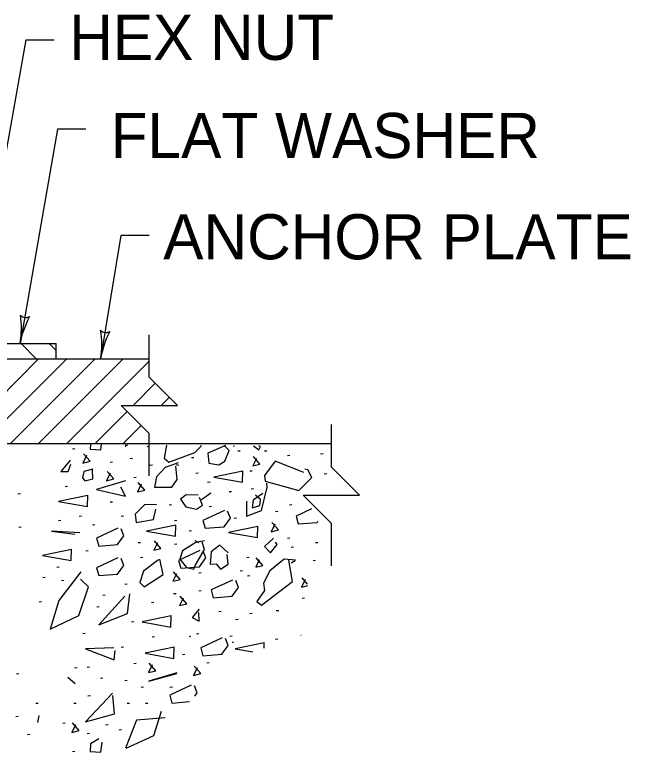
# Model space of a CAD drawing. Extents: x 1007 to 1035.5, y 1000.5 to 1021.5.
# Drawn here: x 1029.397 to 1032.124, y 1006.761 to 1010.027 of the extents above; entities that cross this region are included whole.
import ezdxf

# ---------------------------------------------------------------- set-up
doc = ezdxf.new("R2010")
doc.units = 0
doc.layers.add('Level 1', color=7, linetype='Continuous')
doc.layers.add('Level 15', color=7, linetype='Continuous')

msp = doc.modelspace()

# ---------------------------------------------------------------- linework, layer by layer
at = {"layer": 'Level 1'}
for p, q in [((1029.446, 1009.9163), (1029.2468, 1008.797)), ((1029.446, 1009.9163), (1029.571, 1009.9163)), ((1029.5869, 1009.5198), (1029.4209, 1008.5705)), ((1029.7119, 1009.5198), (1029.5869, 1009.5198)), ((1029.8673, 1009.05), (1029.7774, 1008.5035)), ((1029.9923, 1009.05), (1029.8673, 1009.05)), ((1029.1433, 1008.5705), (1029.5808, 1008.5705)), ((1029.4248, 1008.5705), (1029.4918, 1008.5035)), ((1029.5498, 1008.5705), (1029.5808, 1008.5395)), ((1029.5808, 1008.5035), (1029.5808, 1008.5705)), ((1029.1433, 1008.5035), (1029.9928, 1008.5035)), ((1029.2528, 1008.1285), (1029.6278, 1008.5035)), ((1029.2528, 1008.2535), (1029.5028, 1008.5035)), ((1029.3778, 1008.1285), (1029.7528, 1008.5035)), ((1029.5028, 1008.1285), (1029.8778, 1008.5035)), ((1029.6278, 1008.1285), (1029.9928, 1008.4935)), ((1029.9213, 1008.297), (1030.0195, 1008.3953)), ((1030.0461, 1008.2968), (1030.082, 1008.3328)), ((1029.7528, 1008.1285), (1029.8945, 1008.2703)), ((1029.8778, 1008.1285), (1029.957, 1008.2078)), ((1029.1433, 1008.1285), (1030.7998, 1008.1285))]:
    msp.add_line(p, q, dxfattribs=at)
for points in [[(1029.9928, 1007.9845), (1029.9928, 1008.172), (1029.8678, 1008.297), (1030.1178, 1008.297), (1029.9928, 1008.422), (1029.9928, 1008.6095)], [(1030.7998, 1007.5867), (1030.7998, 1007.7742), (1030.6748, 1007.8992), (1030.9248, 1007.8992), (1030.7998, 1008.0242), (1030.7998, 1008.2117)]]:
    msp.add_lwpolyline(points, dxfattribs=at)
for centre, radius, start, end in [((1029.0358, 1008.6378), 0.3909, 350.0816, 8.7503), ((1029.806, 1008.5032), 0.3909, 151.4287, 170.0755), ((1029.4466, 1008.7169), 0.0313, 218.8562, 300.9729), ((1029.8016, 1008.6502), 0.0313, 219.4398, 301.5565), ((1029.3917, 1008.5669), 0.3909, 350.6652, 9.334), ((1030.1632, 1008.4401), 0.3909, 152.0124, 170.6591), ((1029.0358, 1008.6378), 0.3909, 350.0693, 350.0816), ((1029.3917, 1008.5669), 0.3909, 350.653, 350.6652)]:
    msp.add_arc(centre, radius, start, end, dxfattribs=at)
at = {"layer": 'Level 15'}
for points in [[(1029.7325, 1008.1237), (1029.7317, 1008.1036)], [(1029.7783, 1008.1009), (1029.7817, 1008.1233)], [(1029.8886, 1008.1224), (1029.8863, 1008.1169)], [(1029.8863, 1008.1169), (1029.8982, 1008.1223)], [(1030.0695, 1008.1209), (1030.0584, 1008.0636)], [(1030.2224, 1008.1169), (1030.2208, 1008.1198)], [(1030.3309, 1008.1188), (1030.2518, 1008.0849)], [(1030.3464, 1008.0969), (1030.3255, 1008.1188)], [(1030.365, 1008.1186), (1030.3691, 1008.1169)], [(1029.6633, 1008.1047), (1029.6526, 1008.1033)], [(1029.7317, 1008.1036), (1029.7783, 1008.1009)], [(1029.9938, 1008.1145), (1029.9831, 1008.1132)], [(1030.0798, 1008.0449), (1030.1944, 1008.0889)], [(1030.1944, 1008.0889), (1030.2224, 1008.1169)], [(1030.3278, 1008.0503), (1030.3464, 1008.0969)], [(1030.3963, 1008.0949), (1030.3856, 1008.0936)], [(1030.455, 1008.1178), (1030.4785, 1008.1009)], [(1030.4852, 1008.1143), (1030.4783, 1008.1177)], [(1030.4785, 1008.1009), (1030.4852, 1008.1143)], [(1030.5141, 1008.0949), (1030.5034, 1008.0936)], [(1029.6423, 1008.0543), (1029.601, 1008.0036), (1029.633, 1008.0036), (1029.645, 1008.0369)], [(1029.7148, 1008.0752), (1029.6988, 1008.0418), (1029.7308, 1008.0498), (1029.7015, 1008.0832)], [(1029.9185, 1008.0622), (1029.9078, 1008.0608)], [(1030.0584, 1008.0636), (1030.0798, 1008.0449)], [(1030.1901, 1008.0654), (1030.1794, 1008.0641)], [(1030.2518, 1008.0849), (1030.2571, 1008.0409)], [(1030.4674, 1008.0621), (1030.4514, 1008.0288), (1030.4835, 1008.0368), (1030.4541, 1008.0701)], [(1030.6155, 1008.0753), (1030.6048, 1008.0739)], [(1030.7628, 1008.0818), (1030.7521, 1008.0805)], [(1029.8302, 1008.0458), (1029.8195, 1008.0445)], [(1030.0068, 1008.0327), (1029.9962, 1008.0313)], [(1030.1211, 1008.0423), (1030.0638, 1008.0223), (1030.0251, 1007.9809), (1030.0158, 1007.9343), (1030.0931, 1007.9343), (1030.1171, 1007.9689), (1030.1104, 1008.0276)], [(1030.1238, 1008.0303), (1030.1118, 1008.0343)], [(1030.2571, 1008.0409), (1030.3011, 1008.0343)], [(1030.3011, 1008.0343), (1030.3278, 1008.0503)], [(1030.6785, 1007.9996), (1030.5505, 1008.0503), (1030.5038, 1007.9863), (1030.5065, 1007.9609), (1030.6558, 1007.9196), (1030.7132, 1007.9783), (1030.6958, 1008.0116), (1030.6825, 1008.0143)], [(1029.7423, 1008.0143), (1029.7037, 1008.0049), (1029.697, 1007.9769), (1029.7077, 1007.9623), (1029.7423, 1007.9716), (1029.741, 1008.0116)], [(1029.8195, 1007.9966), (1029.8035, 1007.9633), (1029.8355, 1007.9713), (1029.8062, 1008.0046)], [(1030.2098, 1007.9968), (1030.1991, 1007.9954)], [(1030.4078, 1008.0062), (1030.2785, 1007.9795), (1030.4065, 1007.9568), (1030.4078, 1008.0075)], [(1030.4487, 1008.0065), (1030.438, 1008.0052)], [(1030.7792, 1007.9934), (1030.7685, 1007.9921)], [(1029.8877, 1007.9636), (1029.7597, 1007.9249), (1029.8877, 1007.8956), (1029.8677, 1007.9356)], [(1029.9348, 1007.9771), (1029.9242, 1007.9758)], [(1029.957, 1007.9475), (1029.941, 1007.9142), (1029.973, 1007.9222), (1029.9437, 1007.9555)], [(1030.2621, 1007.9574), (1030.2514, 1007.9561)], [(1029.6305, 1007.9378), (1029.6198, 1007.9365)], [(1030.4238, 1007.8729), (1030.4238, 1007.8062), (1030.4905, 1007.8315), (1030.5158, 1007.9356), (1030.5132, 1007.9529)], [(1030.4552, 1007.928), (1030.4445, 1007.9267)], [(1029.422, 1007.9051), (1029.4113, 1007.9038)], [(1029.7206, 1007.8982), (1029.5913, 1007.8715), (1029.7193, 1007.8488), (1029.7206, 1007.8995)], [(1030.2104, 1007.8996), (1030.1571, 1007.9009), (1030.1318, 1007.8823), (1030.1544, 1007.8476), (1030.2024, 1007.8382), (1030.2291, 1007.8556), (1030.2158, 1007.8889)], [(1030.2238, 1007.8809), (1030.2651, 1007.9103)], [(1030.357, 1007.9149), (1030.3463, 1007.9136)], [(1030.4958, 1007.9076), (1030.4532, 1007.8769), (1030.4492, 1007.8436), (1030.4825, 1007.8543), (1030.4865, 1007.8796), (1030.4638, 1007.8996)], [(1029.8302, 1007.8691), (1029.8195, 1007.8678)], [(1030.0251, 1007.8569), (1029.973, 1007.8583), (1029.9303, 1007.8155), (1029.9343, 1007.7782), (1030.0118, 1007.7915), (1030.0224, 1007.8382)], [(1030.0919, 1007.856), (1030.0813, 1007.8547)], [(1030.3256, 1007.8314), (1030.2309, 1007.7874), (1030.2403, 1007.7528), (1030.3243, 1007.7594), (1030.3523, 1007.7981), (1030.3403, 1007.8288)], [(1030.2687, 1007.8494), (1030.258, 1007.8481)], [(1030.5632, 1007.8266), (1030.5525, 1007.8253)], [(1030.6253, 1007.856), (1030.6147, 1007.8547)], [(1030.7117, 1007.8388), (1030.6433, 1007.807)], [(1029.6928, 1007.8069), (1029.682, 1007.8056)], [(1029.8793, 1007.8069), (1029.8686, 1007.8056)], [(1030.3799, 1007.7971), (1030.3693, 1007.7958)], [(1030.6433, 1007.807), (1030.6526, 1007.7723)], [(1029.6011, 1007.7873), (1029.5904, 1007.7859)], [(1029.7516, 1007.7677), (1029.7409, 1007.7663)], [(1030.11, 1007.7673), (1029.9807, 1007.7406), (1030.1087, 1007.7179), (1030.11, 1007.7686)], [(1030.1148, 1007.7873), (1030.1042, 1007.7859)], [(1030.4733, 1007.7608), (1030.3439, 1007.7341), (1030.4719, 1007.7114), (1030.4733, 1007.7621)], [(1030.5493, 1007.7708), (1030.5333, 1007.7375), (1030.5653, 1007.7455), (1030.5359, 1007.7788)], [(1030.6526, 1007.7723), (1030.7366, 1007.779)], [(1030.7366, 1007.779), (1030.7403, 1007.7842)], [(1029.4253, 1007.7578), (1029.4146, 1007.7565)], [(1029.685, 1007.7328), (1029.5596, 1007.7408), (1029.6637, 1007.7262)], [(1029.8543, 1007.7528), (1029.7597, 1007.7088), (1029.769, 1007.6742), (1029.853, 1007.6808), (1029.881, 1007.7195), (1029.869, 1007.7502)], [(1030.1803, 1007.7415), (1030.1697, 1007.7402)], [(1030.0289, 1007.689), (1030.0129, 1007.6557), (1030.045, 1007.6637), (1030.0156, 1007.697)], [(1030.2371, 1007.6968), (1030.1998, 1007.6902), (1030.1398, 1007.6528), (1030.1278, 1007.6168), (1030.1584, 1007.5795), (1030.1904, 1007.5715), (1030.1971, 1007.5875), (1030.2384, 1007.6595), (1030.2278, 1007.6915)], [(1030.1944, 1007.6982), (1030.2131, 1007.6902)], [(1030.5438, 1007.7088), (1030.5038, 1007.6728), (1030.5305, 1007.6448), (1030.5598, 1007.6808), (1030.5518, 1007.6915)], [(1030.6155, 1007.7088), (1030.6048, 1007.7074)], [(1029.9545, 1007.6891), (1029.9438, 1007.6878)], [(1030.1148, 1007.6826), (1030.1042, 1007.6813)], [(1030.3424, 1007.6435), (1030.3051, 1007.6782), (1030.2678, 1007.6488), (1030.2624, 1007.5942), (1030.2891, 1007.5955), (1030.3091, 1007.5715), (1030.3424, 1007.5942), (1030.3384, 1007.6368)], [(1030.6319, 1007.6695), (1030.6213, 1007.6682)], [(1030.7399, 1007.6891), (1030.7293, 1007.6878)], [(1029.6487, 1007.6593), (1029.5193, 1007.6326), (1029.6473, 1007.6099), (1029.6487, 1007.6607)], [(1029.7222, 1007.6531), (1029.7115, 1007.6518)], [(1030.2176, 1007.6547), (1030.1229, 1007.6107), (1030.1323, 1007.576), (1030.2163, 1007.5827), (1030.2443, 1007.6213), (1030.2323, 1007.652)], [(1029.8543, 1007.622), (1029.7597, 1007.5779), (1029.769, 1007.5433), (1029.853, 1007.5499), (1029.881, 1007.5886), (1029.869, 1007.6193)], [(1030.0344, 1007.6128), (1029.9677, 1007.5635), (1029.9517, 1007.5128), (1029.9703, 1007.4942), (1030.0544, 1007.5475), (1030.0398, 1007.6168)], [(1029.9643, 1007.6237), (1029.9537, 1007.6223)], [(1030.4356, 1007.6237), (1030.4249, 1007.6223)], [(1030.4806, 1007.6138), (1030.4646, 1007.5804), (1030.4966, 1007.5884), (1030.4673, 1007.6218)], [(1030.6412, 1007.6115), (1030.5905, 1007.6155), (1030.5278, 1007.5648), (1030.4998, 1007.5102), (1030.5038, 1007.4768), (1030.4692, 1007.4288), (1030.4905, 1007.4128), (1030.6278, 1007.5168), (1030.6132, 1007.6022), (1030.6118, 1007.6168)], [(1030.6212, 1007.5995), (1030.6398, 1007.6102)], [(1030.7301, 1007.6106), (1030.7194, 1007.6093)], [(1029.5945, 1007.5811), (1029.5838, 1007.5798)], [(1030.4061, 1007.5648), (1030.3954, 1007.5634)], [(1029.5323, 1007.5353), (1029.5217, 1007.534)], [(1029.6903, 1007.5595), (1029.5917, 1007.4328), (1029.5543, 1007.3061), (1029.681, 1007.3674), (1029.7237, 1007.4942), (1029.6877, 1007.5275)], [(1030.114, 1007.5516), (1030.098, 1007.5183), (1030.1301, 1007.5263), (1030.1007, 1007.5596)], [(1030.2228, 1007.5549), (1030.2122, 1007.5536)], [(1030.4388, 1007.5418), (1030.4282, 1007.5405)], [(1030.6946, 1007.5055), (1030.6701, 1007.5334)], [(1029.6142, 1007.5223), (1029.6035, 1007.5209)], [(1029.8956, 1007.5058), (1029.8849, 1007.5045)], [(1030.3616, 1007.5238), (1030.2669, 1007.4798), (1030.2763, 1007.4451), (1030.3603, 1007.4518), (1030.3883, 1007.4904), (1030.3763, 1007.5212)], [(1030.6834, 1007.5254), (1030.6674, 1007.4921)], [(1030.6674, 1007.4921), (1030.6953, 1007.499)], [(1030.2228, 1007.4764), (1030.2122, 1007.4751)], [(1029.885, 1007.4528), (1029.7703, 1007.3248), (1029.897, 1007.3754), (1029.9063, 1007.4622)], [(1029.7974, 1007.4568), (1029.7868, 1007.4554)], [(1030.1116, 1007.4633), (1030.1009, 1007.462)], [(1030.1435, 1007.4436), (1030.1275, 1007.4103), (1030.1595, 1007.4183), (1030.1302, 1007.4516)], [(1030.681, 1007.4437), (1030.6703, 1007.4423)], [(1029.516, 1007.4273), (1029.5053, 1007.426)], [(1029.7713, 1007.4044), (1029.7606, 1007.4031)], [(1030.0134, 1007.424), (1030.0028, 1007.4227)], [(1030.2144, 1007.3954), (1030.1824, 1007.3581), (1030.2144, 1007.3421), (1030.2131, 1007.3794)], [(1030.3112, 1007.3848), (1030.3005, 1007.3834)], [(1030.4487, 1007.3749), (1030.438, 1007.3736)], [(1030.5664, 1007.388), (1030.5558, 1007.3867)], [(1029.9251, 1007.3389), (1029.9144, 1007.3376)], [(1030.0904, 1007.3648), (1029.961, 1007.3381), (1030.0891, 1007.3154), (1030.0904, 1007.3661)], [(1030.3865, 1007.3488), (1030.3758, 1007.3474)], [(1029.7091, 1007.2866), (1029.6984, 1007.2853)], [(1030.0167, 1007.2722), (1030.006, 1007.2708)], [(1030.1758, 1007.2759), (1030.1704, 1007.2719)], [(1030.213, 1007.2853), (1030.2023, 1007.2839)], [(1030.3603, 1007.2754), (1030.3496, 1007.2741)], [(1030.6655, 1007.2788), (1030.6652, 1007.2799)], [(1030.3158, 1007.2673), (1030.2211, 1007.2232), (1030.2304, 1007.1885), (1030.3144, 1007.1952), (1030.3424, 1007.2338), (1030.3304, 1007.2646)], [(1030.3678, 1007.2453), (1030.3624, 1007.2479)], [(1030.5028, 1007.2457), (1030.3733, 1007.219)], [(1030.5021, 1007.2226), (1030.5028, 1007.247)], [(1030.5632, 1007.2623), (1030.5525, 1007.261)], [(1029.8357, 1007.2239), (1029.7103, 1007.2186), (1029.837, 1007.1706), (1029.8423, 1007.2119)], [(1029.8793, 1007.2263), (1029.8686, 1007.225)], [(1030.1035, 1007.226), (1029.9742, 1007.1993), (1030.1022, 1007.1767), (1030.1035, 1007.2273)], [(1030.3733, 1007.219), (1030.4514, 1007.2053)], [(1030.1508, 1007.1937), (1030.1402, 1007.1923)], [(1029.9348, 1007.1543), (1029.9242, 1007.153)], [(1030.0061, 1007.1478), (1029.9901, 1007.1144), (1030.0221, 1007.1224), (1029.9928, 1007.1558)], [(1030.2057, 1007.1347), (1030.1897, 1007.1013), (1030.2217, 1007.1093), (1030.1923, 1007.1427)], [(1030.2588, 1007.1577), (1030.2482, 1007.1563)], [(1029.4155, 1007.1086), (1029.4048, 1007.1073)], [(1029.6731, 1007.1348), (1029.6624, 1007.1334)], [(1029.7288, 1007.138), (1029.718, 1007.1367)], [(1030.1158, 1007.1133), (1029.9904, 1007.0759), (1030.1158, 1007.1106)], [(1029.665, 1007.0639), (1029.6317, 1007.0919)], [(1029.7876, 1007.0889), (1029.7769, 1007.0876)], [(1029.8956, 1007.0791), (1029.8849, 1007.0778)], [(1029.9676, 1007.0497), (1029.9569, 1007.0483)], [(1030.1783, 1007.0578), (1030.0837, 1007.0138)], [(1030.0953, 1007.0497), (1030.0846, 1007.0483)], [(1030.205, 1007.0244), (1030.193, 1007.0551)], [(1029.8303, 1007.0226), (1029.7103, 1006.8958), (1029.8383, 1006.9319), (1029.8317, 1007.0119)], [(1029.732, 1007.0104), (1029.7213, 1007.0091)], [(1030.0837, 1007.0138), (1030.093, 1006.9791)], [(1030.1944, 1007.0099), (1030.205, 1007.0244)], [(1029.5006, 1006.9777), (1029.4899, 1006.9763)], [(1029.6698, 1006.9777), (1029.6592, 1006.9763)], [(1029.9054, 1006.9777), (1029.8948, 1006.9763)], [(1029.9873, 1006.9777), (1029.9766, 1006.9763)], [(1030.093, 1006.9791), (1030.1713, 1006.9853)], [(1029.4123, 1006.9188), (1029.4015, 1006.9174)], [(1029.5, 1006.8932), (1029.5053, 1006.9239)], [(1030.0638, 1006.9133), (1029.937, 1006.9025)], [(1030.0131, 1006.8358), (1030.0478, 1006.9426)], [(1029.6208, 1006.8893), (1029.6101, 1006.888)], [(1029.6658, 1006.8827), (1029.6498, 1006.8493), (1029.6818, 1006.8573), (1029.6524, 1006.8907)], [(1029.8105, 1006.8828), (1029.7998, 1006.8814)], [(1029.937, 1006.9025), (1029.887, 1006.7788)], [(1029.8694, 1006.8598), (1029.8588, 1006.8585)], [(1029.4646, 1006.8403), (1029.4539, 1006.8389)], [(1029.7288, 1006.8435), (1029.718, 1006.8422)], [(1029.769, 1006.8212), (1029.733, 1006.7985)], [(1029.8913, 1006.7795), (1030.0131, 1006.8358)], [(1029.733, 1006.7985), (1029.7317, 1006.7638)], [(1029.7783, 1006.7612), (1029.785, 1006.8065)], [(1029.6633, 1006.7649), (1029.6526, 1006.7636)], [(1029.7317, 1006.7638), (1029.7783, 1006.7612)]]:
    msp.add_lwpolyline(points, dxfattribs=at)

# ---------------------------------------------------------------- texts
at = {"layer": 'Level 1'}
for s, p in [('HEX NUT', (1029.6385, 1009.8268)), ('FLAT WASHER', (1029.822, 1009.3921)), ('ANCHOR PLATE', (1030.0549, 1008.9437))]:
    msp.add_text(s, height=0.2, dxfattribs=at).set_placement(p)

doc.saveas('drawing.dxf')
